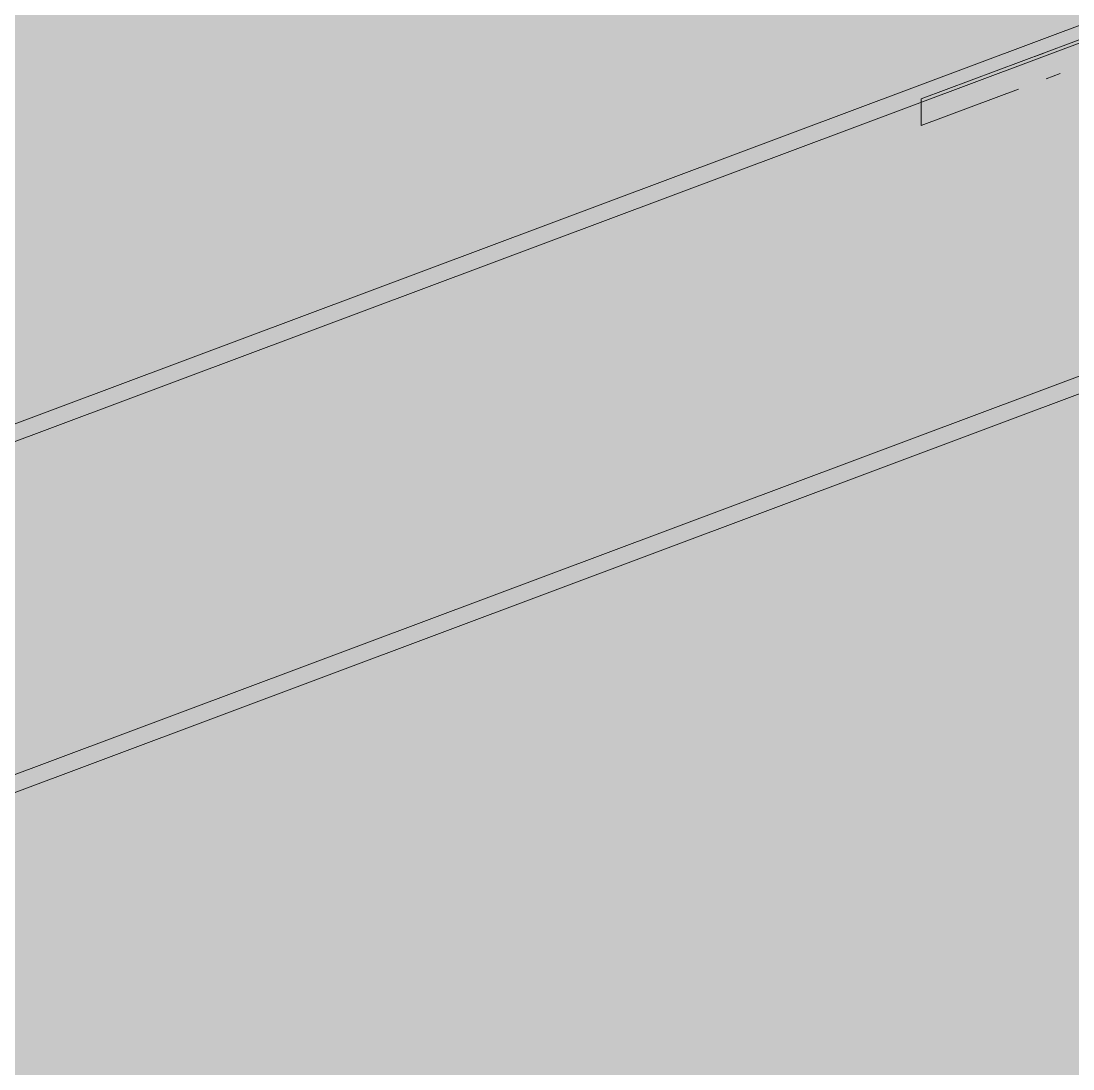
# Paper-space layout '03 3D Building and Roof' of a CAD drawing. Header units: millimetres. Extents: x 5 to 415, y 5 to 292.
# Drawn here: x 133.25 to 138.44, y 64.77 to 69.95 of the extents above; entities that cross this region are included whole.
import ezdxf

# ---------------------------------------------------------------- set-up
doc = ezdxf.new("R2010")
doc.units = ezdxf.units.MM
doc.layers.add('EXISTING', color=7, linetype='Continuous')
doc.layers.add('IMAGES', color=7, linetype='Continuous')

# ---------------------------------------------------------------- blocks, each defined once
blk = doc.blocks.new('SHEET_03')
at = {"layer": 'EXISTING', "color": 250, "lineweight": 9}
for p, q in [((96.0607, 54.0393), (211.6034, 97.3224)), ((96.0607, 53.9519), (211.6034, 97.235)), ((96.0607, 52.3058), (211.6034, 95.5888)), ((96.0607, 52.2184), (211.6034, 95.5014)), ((137.695, 69.564), (138.587, 69.8981)), ((138.3005, 69.7908), (138.256, 69.7741)), ((138.3812, 69.6899), (138.3126, 69.6642)), ((138.1753, 69.6128), (137.695, 69.4328)), ((137.695, 69.564), (137.695, 69.4328))]:
    blk.add_line(p, q, dxfattribs=at)
at = {"layer": 'IMAGES', "color": 7}
for points in [[(121.7136, 69.8286), (135.4227, 69.8286), (121.7136, 70), (135.4227, 70)], [(135.4227, 69.6571), (135.594, 69.6571), (135.4227, 70), (135.594, 70)], [(135.594, 69.8286), (135.7654, 69.8286), (135.594, 70), (135.7654, 70)], [(135.7654, 69.8286), (135.9368, 69.8286), (135.7654, 70), (135.9368, 70)], [(135.9368, 69.8286), (136.1081, 69.8286), (135.9368, 70), (136.1081, 70)], [(136.1081, 69.8286), (136.2795, 69.8286), (136.1081, 70), (136.2795, 70)], [(136.2795, 69.8286), (136.4509, 69.8286), (136.2795, 70), (136.4509, 70)], [(136.4509, 69.8286), (136.6222, 69.8286), (136.4509, 70), (136.6222, 70)], [(136.6222, 69.8286), (137.8218, 69.8286), (136.6222, 70), (137.8218, 70)], [(137.8218, 69.8286), (137.9931, 69.8286), (137.8218, 70), (137.9931, 70)], [(137.9931, 69.8286), (138.1645, 69.8286), (137.9931, 70), (138.1645, 70)], [(138.1645, 69.8286), (138.3359, 69.8286), (138.1645, 70), (138.3359, 70)], [(138.3359, 69.8286), (138.5072, 69.8286), (138.3359, 70), (138.5072, 70)], [(122.2277, 69.6571), (135.08, 69.6571), (122.2277, 69.8286), (135.08, 69.8286)], [(135.08, 69.6571), (135.2513, 69.6571), (135.08, 69.8286), (135.2513, 69.8286)], [(135.2513, 69.6571), (135.4227, 69.6571), (135.2513, 69.8286), (135.4227, 69.8286)], [(135.594, 69.6571), (135.7654, 69.6571), (135.594, 69.8286), (135.7654, 69.8286)], [(135.7654, 69.6571), (135.9368, 69.6571), (135.7654, 69.8286), (135.9368, 69.8286)], [(135.9368, 69.6571), (136.4509, 69.6571), (135.9368, 69.8286), (136.4509, 69.8286)], [(136.4509, 69.6571), (137.3077, 69.6571), (136.4509, 69.8286), (137.3077, 69.8286)], [(137.3077, 69.6571), (137.479, 69.6571), (137.3077, 69.8286), (137.479, 69.8286)], [(137.479, 69.6571), (137.6504, 69.6571), (137.479, 69.8286), (137.6504, 69.8286)], [(137.6504, 69.6571), (137.8218, 69.6571), (137.6504, 69.8286), (137.8218, 69.8286)], [(137.8218, 69.6571), (137.9931, 69.6571), (137.8218, 69.8286), (137.9931, 69.8286)], [(137.9931, 69.6571), (138.1645, 69.6571), (137.9931, 69.8286), (138.1645, 69.8286)], [(138.1645, 69.4857), (138.3359, 69.4857), (138.1645, 69.8286), (138.3359, 69.8286)], [(138.3359, 69.6571), (138.5072, 69.6571), (138.3359, 69.8286), (138.5072, 69.8286)], [(122.3991, 69.4857), (134.3945, 69.4857), (122.3991, 69.6571), (134.3945, 69.6571)], [(134.3945, 69.4857), (134.5659, 69.4857), (134.3945, 69.6571), (134.5659, 69.6571)], [(134.5659, 69.4857), (134.7372, 69.4857), (134.5659, 69.6571), (134.7372, 69.6571)], [(134.7372, 69.4857), (135.08, 69.4857), (134.7372, 69.6571), (135.08, 69.6571)], [(135.08, 69.4857), (135.2513, 69.4857), (135.08, 69.6571), (135.2513, 69.6571)], [(135.2513, 69.4857), (135.4227, 69.4857), (135.2513, 69.6571), (135.4227, 69.6571)], [(135.4227, 69.4857), (135.594, 69.4857), (135.4227, 69.6571), (135.594, 69.6571)], [(135.594, 69.4857), (135.7654, 69.4857), (135.594, 69.6571), (135.7654, 69.6571)], [(135.7654, 69.4857), (136.7936, 69.4857), (135.7654, 69.6571), (136.7936, 69.6571)], [(136.7936, 69.4857), (136.965, 69.4857), (136.7936, 69.6571), (136.965, 69.6571)], [(136.965, 69.4857), (137.1363, 69.4857), (136.965, 69.6571), (137.1363, 69.6571)], [(137.1363, 69.4857), (137.3077, 69.4857), (137.1363, 69.6571), (137.3077, 69.6571)], [(137.3077, 69.4857), (137.479, 69.4857), (137.3077, 69.6571), (137.479, 69.6571)], [(137.479, 69.4857), (137.6504, 69.4857), (137.479, 69.6571), (137.6504, 69.6571)], [(137.6504, 69.3143), (137.8218, 69.3143), (137.6504, 69.6571), (137.8218, 69.6571)], [(137.8218, 69.4857), (137.9931, 69.4857), (137.8218, 69.6571), (137.9931, 69.6571)], [(137.9931, 69.4857), (138.1645, 69.4857), (137.9931, 69.6571), (138.1645, 69.6571)], [(138.3359, 69.4857), (138.5072, 69.4857), (138.3359, 69.6571), (138.5072, 69.6571)], [(122.5704, 69.3143), (134.3945, 69.3143), (122.5704, 69.4857), (134.3945, 69.4857)], [(134.3945, 69.1429), (134.5659, 69.1429), (134.3945, 69.4857), (134.5659, 69.4857)], [(134.5659, 69.3143), (134.7372, 69.3143), (134.5659, 69.4857), (134.7372, 69.4857)], [(134.7372, 69.3143), (135.08, 69.3143), (134.7372, 69.4857), (135.08, 69.4857)], [(135.08, 69.3143), (135.2513, 69.3143), (135.08, 69.4857), (135.2513, 69.4857)], [(135.2513, 69.3143), (135.594, 69.3143), (135.2513, 69.4857), (135.594, 69.4857)], [(135.594, 69.3143), (135.7654, 69.3143), (135.594, 69.4857), (135.7654, 69.4857)], [(135.7654, 69.3143), (136.2795, 69.3143), (135.7654, 69.4857), (136.2795, 69.4857)], [(136.2795, 69.3143), (136.4509, 69.3143), (136.2795, 69.4857), (136.4509, 69.4857)], [(136.4509, 69.3143), (136.6222, 69.3143), (136.4509, 69.4857), (136.6222, 69.4857)], [(136.6222, 69.3143), (136.7936, 69.3143), (136.6222, 69.4857), (136.7936, 69.4857)], [(136.7936, 69.3143), (136.965, 69.3143), (136.7936, 69.4857), (136.965, 69.4857)], [(136.965, 69.3143), (137.1363, 69.3143), (136.965, 69.4857), (137.1363, 69.4857)], [(137.1363, 69.3143), (137.3077, 69.3143), (137.1363, 69.4857), (137.3077, 69.4857)], [(137.3077, 69.3143), (137.479, 69.3143), (137.3077, 69.4857), (137.479, 69.4857)], [(137.479, 69.3143), (137.6504, 69.3143), (137.479, 69.4857), (137.6504, 69.4857)], [(137.8218, 69.3143), (137.9931, 69.3143), (137.8218, 69.4857), (137.9931, 69.4857)], [(137.9931, 69.3143), (138.1645, 69.3143), (137.9931, 69.4857), (138.1645, 69.4857)], [(138.1645, 69.3143), (138.3359, 69.3143), (138.1645, 69.4857), (138.3359, 69.4857)], [(138.3359, 69.3143), (138.6786, 69.3143), (138.3359, 69.4857), (138.6786, 69.4857)], [(122.5704, 69.1429), (133.5377, 69.1429), (122.5704, 69.3143), (133.5377, 69.3143)], [(133.5377, 69.1429), (133.7091, 69.1429), (133.5377, 69.3143), (133.7091, 69.3143)], [(133.7091, 69.1429), (133.8804, 69.1429), (133.7091, 69.3143), (133.8804, 69.3143)], [(133.8804, 69.1429), (134.2231, 69.1429), (133.8804, 69.3143), (134.2231, 69.3143)], [(134.2231, 69.1429), (134.3945, 69.1429), (134.2231, 69.3143), (134.3945, 69.3143)], [(134.5659, 69.1429), (134.7372, 69.1429), (134.5659, 69.3143), (134.7372, 69.3143)], [(134.7372, 69.1429), (134.9086, 69.1429), (134.7372, 69.3143), (134.9086, 69.3143)], [(134.9086, 69.1429), (135.08, 69.1429), (134.9086, 69.3143), (135.08, 69.3143)], [(135.08, 69.1429), (135.2513, 69.1429), (135.08, 69.3143), (135.2513, 69.3143)], [(135.2513, 69.1429), (135.7654, 69.1429), (135.2513, 69.3143), (135.7654, 69.3143)], [(135.7654, 69.1429), (136.1081, 69.1429), (135.7654, 69.3143), (136.1081, 69.3143)], [(136.1081, 69.1429), (136.2795, 69.1429), (136.1081, 69.3143), (136.2795, 69.3143)], [(136.2795, 69.1429), (136.4509, 69.1429), (136.2795, 69.3143), (136.4509, 69.3143)], [(136.4509, 69.1429), (136.6222, 69.1429), (136.4509, 69.3143), (136.6222, 69.3143)], [(136.6222, 68.9714), (136.7936, 68.9714), (136.6222, 69.3143), (136.7936, 69.3143)], [(136.7936, 69.1429), (136.965, 69.1429), (136.7936, 69.3143), (136.965, 69.3143)], [(136.965, 69.1429), (137.1363, 69.1429), (136.965, 69.3143), (137.1363, 69.3143)], [(137.1363, 69.1429), (137.3077, 69.1429), (137.1363, 69.3143), (137.3077, 69.3143)], [(137.3077, 69.1429), (137.479, 69.1429), (137.3077, 69.3143), (137.479, 69.3143)], [(137.479, 69.1429), (137.6504, 69.1429), (137.479, 69.3143), (137.6504, 69.3143)], [(137.6504, 69.1429), (137.8218, 69.1429), (137.6504, 69.3143), (137.8218, 69.3143)], [(137.8218, 69.1429), (138.1645, 69.1429), (137.8218, 69.3143), (138.1645, 69.3143)], [(138.1645, 69.1429), (139.8781, 69.1429), (138.1645, 69.3143), (139.8781, 69.3143)], [(122.3991, 68.9714), (133.5377, 68.9714), (122.3991, 69.1429), (133.5377, 69.1429)], [(133.5377, 68.8), (133.7091, 68.8), (133.5377, 69.1429), (133.7091, 69.1429)], [(133.7091, 68.9714), (133.8804, 68.9714), (133.7091, 69.1429), (133.8804, 69.1429)], [(133.8804, 68.9714), (134.0518, 68.9714), (133.8804, 69.1429), (134.0518, 69.1429)], [(134.0518, 68.9714), (134.3945, 68.9714), (134.0518, 69.1429), (134.3945, 69.1429)], [(134.3945, 68.9714), (134.5659, 68.9714), (134.3945, 69.1429), (134.5659, 69.1429)], [(134.5659, 68.9714), (135.594, 68.9714), (134.5659, 69.1429), (135.594, 69.1429)], [(135.594, 68.9714), (135.7654, 68.9714), (135.594, 69.1429), (135.7654, 69.1429)], [(135.7654, 68.9714), (135.9368, 68.9714), (135.7654, 69.1429), (135.9368, 69.1429)], [(135.9368, 68.9714), (136.1081, 68.9714), (135.9368, 69.1429), (136.1081, 69.1429)], [(136.1081, 68.8), (136.2795, 68.8), (136.1081, 69.1429), (136.2795, 69.1429)], [(136.2795, 68.9714), (136.6222, 68.9714), (136.2795, 69.1429), (136.6222, 69.1429)], [(136.7936, 68.9714), (136.965, 68.9714), (136.7936, 69.1429), (136.965, 69.1429)], [(136.965, 68.9714), (137.1363, 68.9714), (136.965, 69.1429), (137.1363, 69.1429)], [(137.1363, 68.9714), (137.3077, 68.9714), (137.1363, 69.1429), (137.3077, 69.1429)], [(137.3077, 68.9714), (139.364, 68.9714), (137.3077, 69.1429), (139.364, 69.1429)], [(133.195, 68.8), (133.3663, 68.8), (133.195, 68.9714), (133.3663, 68.9714)], [(133.3663, 68.8), (133.5377, 68.8), (133.3663, 68.9714), (133.5377, 68.9714)], [(133.7091, 68.8), (133.8804, 68.8), (133.7091, 68.9714), (133.8804, 68.9714)], [(133.8804, 68.8), (134.0518, 68.8), (133.8804, 68.9714), (134.0518, 68.9714)], [(134.0518, 68.8), (135.08, 68.8), (134.0518, 68.9714), (135.08, 68.9714)], [(135.08, 68.8), (135.2513, 68.8), (135.08, 68.9714), (135.2513, 68.9714)], [(135.2513, 68.8), (135.4227, 68.8), (135.2513, 68.9714), (135.4227, 68.9714)], [(135.4227, 68.8), (135.594, 68.8), (135.4227, 68.9714), (135.594, 68.9714)], [(135.594, 68.8), (135.7654, 68.8), (135.594, 68.9714), (135.7654, 68.9714)], [(135.7654, 68.8), (135.9368, 68.8), (135.7654, 68.9714), (135.9368, 68.9714)], [(135.9368, 68.8), (136.1081, 68.8), (135.9368, 68.9714), (136.1081, 68.9714)], [(136.2795, 68.8), (136.4509, 68.8), (136.2795, 68.9714), (136.4509, 68.9714)], [(136.4509, 68.8), (136.6222, 68.8), (136.4509, 68.9714), (136.6222, 68.9714)], [(136.6222, 68.8), (136.965, 68.8), (136.6222, 68.9714), (136.965, 68.9714)], [(136.965, 68.8), (138.6786, 68.8), (136.965, 68.9714), (138.6786, 68.9714)], [(133.195, 68.6286), (133.3663, 68.6286), (133.195, 68.8), (133.3663, 68.8)], [(133.3663, 68.6286), (133.5377, 68.6286), (133.3663, 68.8), (133.5377, 68.8)], [(133.5377, 68.6286), (133.7091, 68.6286), (133.5377, 68.8), (133.7091, 68.8)], [(133.7091, 68.6286), (134.5659, 68.6286), (133.7091, 68.8), (134.5659, 68.8)], [(134.5659, 68.6286), (134.7372, 68.6286), (134.5659, 68.8), (134.7372, 68.8)], [(134.7372, 68.6286), (134.9086, 68.6286), (134.7372, 68.8), (134.9086, 68.8)], [(134.9086, 68.6286), (135.08, 68.6286), (134.9086, 68.8), (135.08, 68.8)], [(135.08, 68.6286), (135.2513, 68.6286), (135.08, 68.8), (135.2513, 68.8)], [(135.2513, 68.4571), (135.4227, 68.4571), (135.2513, 68.8), (135.4227, 68.8)], [(135.4227, 68.6286), (135.7654, 68.6286), (135.4227, 68.8), (135.7654, 68.8)], [(135.7654, 68.6286), (135.9368, 68.6286), (135.7654, 68.8), (135.9368, 68.8)], [(135.9368, 68.6286), (136.1081, 68.6286), (135.9368, 68.8), (136.1081, 68.8)], [(136.1081, 68.6286), (136.2795, 68.6286), (136.1081, 68.8), (136.2795, 68.8)], [(136.2795, 68.6286), (136.4509, 68.6286), (136.2795, 68.8), (136.4509, 68.8)], [(136.4509, 68.6286), (138.1645, 68.6286), (136.4509, 68.8), (138.1645, 68.8)], [(138.1645, 68.6286), (138.5072, 68.6286), (138.1645, 68.8), (138.5072, 68.8)], [(133.195, 68.4571), (134.0518, 68.4571), (133.195, 68.6286), (134.0518, 68.6286)], [(134.0518, 68.4571), (134.2231, 68.4571), (134.0518, 68.6286), (134.2231, 68.6286)], [(134.2231, 68.4571), (134.3945, 68.4571), (134.2231, 68.6286), (134.3945, 68.6286)], [(134.3945, 68.4571), (134.5659, 68.4571), (134.3945, 68.6286), (134.5659, 68.6286)], [(134.5659, 68.4571), (134.7372, 68.4571), (134.5659, 68.6286), (134.7372, 68.6286)], [(134.7372, 68.4571), (135.08, 68.4571), (134.7372, 68.6286), (135.08, 68.6286)], [(135.08, 68.4571), (135.2513, 68.4571), (135.08, 68.6286), (135.2513, 68.6286)], [(135.4227, 68.4571), (135.594, 68.4571), (135.4227, 68.6286), (135.594, 68.6286)], [(135.594, 68.4571), (135.7654, 68.4571), (135.594, 68.6286), (135.7654, 68.6286)], [(135.7654, 68.4571), (136.1081, 68.4571), (135.7654, 68.6286), (136.1081, 68.6286)], [(136.1081, 68.4571), (137.8218, 68.4571), (136.1081, 68.6286), (137.8218, 68.6286)], [(137.8218, 68.4571), (137.9931, 68.4571), (137.8218, 68.6286), (137.9931, 68.6286)], [(137.9931, 68.2857), (138.1645, 68.2857), (137.9931, 68.6286), (138.1645, 68.6286)], [(138.1645, 68.4571), (138.3359, 68.4571), (138.1645, 68.6286), (138.3359, 68.6286)], [(138.3359, 68.4571), (138.5072, 68.4571), (138.3359, 68.6286), (138.5072, 68.6286)], [(132.1668, 68.2857), (133.5377, 68.2857), (132.1668, 68.4571), (133.5377, 68.4571)], [(133.5377, 68.2857), (133.8804, 68.2857), (133.5377, 68.4571), (133.8804, 68.4571)], [(133.8804, 68.2857), (134.0518, 68.2857), (133.8804, 68.4571), (134.0518, 68.4571)], [(134.0518, 68.2857), (134.2231, 68.2857), (134.0518, 68.4571), (134.2231, 68.4571)], [(134.2231, 68.2857), (134.3945, 68.2857), (134.2231, 68.4571), (134.3945, 68.4571)], [(134.3945, 68.2857), (134.7372, 68.2857), (134.3945, 68.4571), (134.7372, 68.4571)], [(134.7372, 68.2857), (134.9086, 68.2857), (134.7372, 68.4571), (134.9086, 68.4571)], [(134.9086, 68.2857), (135.08, 68.2857), (134.9086, 68.4571), (135.08, 68.4571)], [(135.08, 68.2857), (135.594, 68.2857), (135.08, 68.4571), (135.594, 68.4571)], [(135.594, 68.2857), (137.1363, 68.2857), (135.594, 68.4571), (137.1363, 68.4571)], [(137.1363, 68.2857), (137.6504, 68.2857), (137.1363, 68.4571), (137.6504, 68.4571)], [(137.6504, 68.2857), (137.9931, 68.2857), (137.6504, 68.4571), (137.9931, 68.4571)], [(138.1645, 68.2857), (138.3359, 68.2857), (138.1645, 68.4571), (138.3359, 68.4571)], [(138.3359, 68.2857), (138.5072, 68.2857), (138.3359, 68.4571), (138.5072, 68.4571)], [(133.195, 68.1143), (133.3663, 68.1143), (133.195, 68.2857), (133.3663, 68.2857)], [(133.3663, 68.1143), (133.5377, 68.1143), (133.3663, 68.2857), (133.5377, 68.2857)], [(133.5377, 68.1143), (133.7091, 68.1143), (133.5377, 68.2857), (133.7091, 68.2857)], [(133.7091, 68.1143), (133.8804, 68.1143), (133.7091, 68.2857), (133.8804, 68.2857)], [(133.8804, 68.1143), (134.3945, 68.1143), (133.8804, 68.2857), (134.3945, 68.2857)], [(134.3945, 68.1143), (134.5659, 68.1143), (134.3945, 68.2857), (134.5659, 68.2857)], [(134.5659, 68.1143), (134.7372, 68.1143), (134.5659, 68.2857), (134.7372, 68.2857)], [(134.7372, 68.1143), (135.08, 68.1143), (134.7372, 68.2857), (135.08, 68.2857)], [(135.08, 68.1143), (137.1363, 68.1143), (135.08, 68.2857), (137.1363, 68.2857)], [(137.1363, 68.1143), (137.3077, 68.1143), (137.1363, 68.2857), (137.3077, 68.2857)], [(137.3077, 68.1143), (137.6504, 68.1143), (137.3077, 68.2857), (137.6504, 68.2857)], [(137.6504, 68.1143), (137.9931, 68.1143), (137.6504, 68.2857), (137.9931, 68.2857)], [(137.9931, 68.1143), (138.1645, 68.1143), (137.9931, 68.2857), (138.1645, 68.2857)], [(138.1645, 68.1143), (138.3359, 68.1143), (138.1645, 68.2857), (138.3359, 68.2857)], [(138.3359, 68.1143), (138.5072, 68.1143), (138.3359, 68.2857), (138.5072, 68.2857)], [(133.195, 67.9429), (133.3663, 67.9429), (133.195, 68.1143), (133.3663, 68.1143)], [(133.3663, 67.9429), (133.5377, 67.9429), (133.3663, 68.1143), (133.5377, 68.1143)], [(133.5377, 67.9429), (133.7091, 67.9429), (133.5377, 68.1143), (133.7091, 68.1143)], [(133.7091, 67.9429), (133.8804, 67.9429), (133.7091, 68.1143), (133.8804, 68.1143)], [(133.8804, 67.9429), (134.0518, 67.9429), (133.8804, 68.1143), (134.0518, 68.1143)], [(134.0518, 67.9429), (134.2231, 67.9429), (134.0518, 68.1143), (134.2231, 68.1143)], [(134.2231, 67.9429), (134.7372, 67.9429), (134.2231, 68.1143), (134.7372, 68.1143)], [(134.7372, 67.9429), (136.2795, 67.9429), (134.7372, 68.1143), (136.2795, 68.1143)], [(136.2795, 67.9429), (136.4509, 67.9429), (136.2795, 68.1143), (136.4509, 68.1143)], [(136.4509, 67.9429), (136.6222, 67.9429), (136.4509, 68.1143), (136.6222, 68.1143)], [(136.6222, 67.9429), (136.7936, 67.9429), (136.6222, 68.1143), (136.7936, 68.1143)], [(136.7936, 67.9429), (137.1363, 67.9429), (136.7936, 68.1143), (137.1363, 68.1143)], [(137.1363, 67.9429), (137.479, 67.9429), (137.1363, 68.1143), (137.479, 68.1143)], [(137.479, 67.9429), (137.6504, 67.9429), (137.479, 68.1143), (137.6504, 68.1143)], [(137.6504, 67.9429), (137.8218, 67.9429), (137.6504, 68.1143), (137.8218, 68.1143)], [(137.8218, 67.9429), (137.9931, 67.9429), (137.8218, 68.1143), (137.9931, 68.1143)], [(137.9931, 67.9429), (138.1645, 67.9429), (137.9931, 68.1143), (138.1645, 68.1143)], [(138.1645, 67.9429), (138.5072, 67.9429), (138.1645, 68.1143), (138.5072, 68.1143)], [(133.195, 67.7714), (133.3663, 67.7714), (133.195, 67.9429), (133.3663, 67.9429)], [(133.3663, 67.7714), (133.5377, 67.7714), (133.3663, 67.9429), (133.5377, 67.9429)], [(133.5377, 67.7714), (133.7091, 67.7714), (133.5377, 67.9429), (133.7091, 67.9429)], [(133.7091, 67.7714), (133.8804, 67.7714), (133.7091, 67.9429), (133.8804, 67.9429)], [(133.8804, 67.7714), (134.0518, 67.7714), (133.8804, 67.9429), (134.0518, 67.9429)], [(134.0518, 67.7714), (134.2231, 67.7714), (134.0518, 67.9429), (134.2231, 67.9429)], [(134.2231, 67.7714), (135.7654, 67.7714), (134.2231, 67.9429), (135.7654, 67.9429)], [(135.7654, 67.7714), (135.9368, 67.7714), (135.7654, 67.9429), (135.9368, 67.9429)], [(135.9368, 67.7714), (136.1081, 67.7714), (135.9368, 67.9429), (136.1081, 67.9429)], [(136.1081, 67.7714), (136.2795, 67.7714), (136.1081, 67.9429), (136.2795, 67.9429)], [(136.2795, 67.7714), (136.4509, 67.7714), (136.2795, 67.9429), (136.4509, 67.9429)], [(136.4509, 67.7714), (136.6222, 67.7714), (136.4509, 67.9429), (136.6222, 67.9429)], [(136.6222, 67.7714), (137.1363, 67.7714), (136.6222, 67.9429), (137.1363, 67.9429)], [(137.1363, 67.7714), (137.3077, 67.7714), (137.1363, 67.9429), (137.3077, 67.9429)], [(137.3077, 67.7714), (137.479, 67.7714), (137.3077, 67.9429), (137.479, 67.9429)], [(137.479, 67.7714), (137.6504, 67.7714), (137.479, 67.9429), (137.6504, 67.9429)], [(137.6504, 67.7714), (137.9931, 67.7714), (137.6504, 67.9429), (137.9931, 67.9429)], [(137.9931, 67.7714), (138.3359, 67.7714), (137.9931, 67.9429), (138.3359, 67.9429)], [(138.3359, 67.7714), (138.5072, 67.7714), (138.3359, 67.9429), (138.5072, 67.9429)], [(133.195, 67.6), (133.3663, 67.6), (133.195, 67.7714), (133.3663, 67.7714)], [(133.3663, 67.6), (133.5377, 67.6), (133.3663, 67.7714), (133.5377, 67.7714)], [(133.5377, 67.6), (133.7091, 67.6), (133.5377, 67.7714), (133.7091, 67.7714)], [(133.7091, 67.6), (135.4227, 67.6), (133.7091, 67.7714), (135.4227, 67.7714)], [(135.4227, 67.6), (135.594, 67.6), (135.4227, 67.7714), (135.594, 67.7714)], [(135.594, 67.6), (135.7654, 67.6), (135.594, 67.7714), (135.7654, 67.7714)], [(135.7654, 67.6), (136.1081, 67.6), (135.7654, 67.7714), (136.1081, 67.7714)], [(136.1081, 67.6), (136.2795, 67.6), (136.1081, 67.7714), (136.2795, 67.7714)], [(136.2795, 67.6), (136.4509, 67.6), (136.2795, 67.7714), (136.4509, 67.7714)], [(136.4509, 67.6), (136.6222, 67.6), (136.4509, 67.7714), (136.6222, 67.7714)], [(136.6222, 67.6), (136.7936, 67.6), (136.6222, 67.7714), (136.7936, 67.7714)], [(136.7936, 67.6), (136.965, 67.6), (136.7936, 67.7714), (136.965, 67.7714)], [(136.965, 67.6), (137.1363, 67.6), (136.965, 67.7714), (137.1363, 67.7714)], [(137.1363, 67.6), (137.6504, 67.6), (137.1363, 67.7714), (137.6504, 67.7714)], [(137.6504, 67.6), (137.8218, 67.6), (137.6504, 67.7714), (137.8218, 67.7714)], [(137.8218, 67.6), (137.9931, 67.6), (137.8218, 67.7714), (137.9931, 67.7714)], [(137.9931, 67.6), (138.3359, 67.6), (137.9931, 67.7714), (138.3359, 67.7714)], [(138.3359, 67.6), (138.5072, 67.6), (138.3359, 67.7714), (138.5072, 67.7714)], [(132.8522, 67.4286), (133.3663, 67.4286), (132.8522, 67.6), (133.3663, 67.6)], [(133.3663, 67.4286), (134.9086, 67.4286), (133.3663, 67.6), (134.9086, 67.6)], [(134.9086, 67.4286), (135.08, 67.4286), (134.9086, 67.6), (135.08, 67.6)], [(135.08, 67.4286), (135.4227, 67.4286), (135.08, 67.6), (135.4227, 67.6)], [(135.4227, 67.4286), (135.594, 67.4286), (135.4227, 67.6), (135.594, 67.6)], [(135.594, 67.4286), (135.7654, 67.4286), (135.594, 67.6), (135.7654, 67.6)], [(135.7654, 67.4286), (135.9368, 67.4286), (135.7654, 67.6), (135.9368, 67.6)], [(135.9368, 67.4286), (136.1081, 67.4286), (135.9368, 67.6), (136.1081, 67.6)], [(136.1081, 67.4286), (136.2795, 67.4286), (136.1081, 67.6), (136.2795, 67.6)], [(136.2795, 67.4286), (136.4509, 67.4286), (136.2795, 67.6), (136.4509, 67.6)], [(136.4509, 67.4286), (136.6222, 67.4286), (136.4509, 67.6), (136.6222, 67.6)], [(136.6222, 67.4286), (136.965, 67.4286), (136.6222, 67.6), (136.965, 67.6)], [(136.965, 67.4286), (137.1363, 67.4286), (136.965, 67.6), (137.1363, 67.6)], [(137.1363, 67.4286), (137.3077, 67.4286), (137.1363, 67.6), (137.3077, 67.6)], [(137.3077, 67.4286), (137.479, 67.4286), (137.3077, 67.6), (137.479, 67.6)], [(137.479, 67.4286), (137.9931, 67.4286), (137.479, 67.6), (137.9931, 67.6)], [(137.9931, 67.4286), (182.3762, 67.4286), (137.9931, 67.6), (182.3762, 67.6)], [(132.8522, 67.2571), (134.5659, 67.2571), (132.8522, 67.4286), (134.5659, 67.4286)], [(134.5659, 67.2571), (134.7372, 67.2571), (134.5659, 67.4286), (134.7372, 67.4286)], [(134.7372, 67.2571), (135.08, 67.2571), (134.7372, 67.4286), (135.08, 67.4286)], [(135.08, 67.2571), (135.2513, 67.2571), (135.08, 67.4286), (135.2513, 67.4286)], [(135.2513, 67.2571), (135.4227, 67.2571), (135.2513, 67.4286), (135.4227, 67.4286)], [(135.4227, 67.0857), (135.594, 67.0857), (135.4227, 67.4286), (135.594, 67.4286)], [(135.594, 67.2571), (135.9368, 67.2571), (135.594, 67.4286), (135.9368, 67.4286)], [(135.9368, 67.2571), (136.2795, 67.2571), (135.9368, 67.4286), (136.2795, 67.4286)], [(136.2795, 67.2571), (136.7936, 67.2571), (136.2795, 67.4286), (136.7936, 67.4286)], [(136.7936, 67.2571), (136.965, 67.2571), (136.7936, 67.4286), (136.965, 67.4286)], [(136.965, 67.2571), (137.1363, 67.2571), (136.965, 67.4286), (137.1363, 67.4286)], [(137.1363, 67.2571), (137.479, 67.2571), (137.1363, 67.4286), (137.479, 67.4286)], [(137.479, 67.2571), (181.8621, 67.2571), (137.479, 67.4286), (181.8621, 67.4286)], [(132.3381, 67.0857), (134.0518, 67.0857), (132.3381, 67.2571), (134.0518, 67.2571)], [(134.0518, 67.0857), (134.3945, 67.0857), (134.0518, 67.2571), (134.3945, 67.2571)], [(134.3945, 66.9143), (134.5659, 66.9143), (134.3945, 67.2571), (134.5659, 67.2571)], [(134.5659, 67.0857), (134.9086, 67.0857), (134.5659, 67.2571), (134.9086, 67.2571)], [(134.9086, 67.0857), (135.08, 67.0857), (134.9086, 67.2571), (135.08, 67.2571)], [(135.08, 67.0857), (135.4227, 67.0857), (135.08, 67.2571), (135.4227, 67.2571)], [(135.594, 67.0857), (135.7654, 67.0857), (135.594, 67.2571), (135.7654, 67.2571)], [(135.7654, 66.9143), (135.9368, 66.9143), (135.7654, 67.2571), (135.9368, 67.2571)], [(135.9368, 67.0857), (136.2795, 67.0857), (135.9368, 67.2571), (136.2795, 67.2571)], [(136.2795, 67.0857), (136.4509, 67.0857), (136.2795, 67.2571), (136.4509, 67.2571)], [(136.4509, 67.0857), (136.6222, 67.0857), (136.4509, 67.2571), (136.6222, 67.2571)], [(136.6222, 67.0857), (136.7936, 67.0857), (136.6222, 67.2571), (136.7936, 67.2571)], [(136.7936, 67.0857), (137.1363, 67.0857), (136.7936, 67.2571), (137.1363, 67.2571)], [(137.1363, 67.0857), (181.5194, 67.0857), (137.1363, 67.2571), (181.5194, 67.2571)], [(131.9954, 66.9143), (133.5377, 66.9143), (131.9954, 67.0857), (133.5377, 67.0857)], [(133.5377, 66.9143), (133.8804, 66.9143), (133.5377, 67.0857), (133.8804, 67.0857)], [(133.8804, 66.9143), (134.0518, 66.9143), (133.8804, 67.0857), (134.0518, 67.0857)], [(134.0518, 66.9143), (134.2231, 66.9143), (134.0518, 67.0857), (134.2231, 67.0857)], [(134.2231, 66.9143), (134.3945, 66.9143), (134.2231, 67.0857), (134.3945, 67.0857)], [(134.5659, 66.9143), (134.7372, 66.9143), (134.5659, 67.0857), (134.7372, 67.0857)], [(134.7372, 66.9143), (134.9086, 66.9143), (134.7372, 67.0857), (134.9086, 67.0857)], [(134.9086, 66.9143), (135.08, 66.9143), (134.9086, 67.0857), (135.08, 67.0857)], [(135.08, 66.9143), (135.2513, 66.9143), (135.08, 67.0857), (135.2513, 67.0857)], [(135.2513, 66.9143), (135.4227, 66.9143), (135.2513, 67.0857), (135.4227, 67.0857)], [(135.4227, 66.9143), (135.594, 66.9143), (135.4227, 67.0857), (135.594, 67.0857)], [(135.594, 66.9143), (135.7654, 66.9143), (135.594, 67.0857), (135.7654, 67.0857)], [(135.9368, 66.9143), (136.1081, 66.9143), (135.9368, 67.0857), (136.1081, 67.0857)], [(136.1081, 66.9143), (136.2795, 66.9143), (136.1081, 67.0857), (136.2795, 67.0857)], [(136.2795, 66.9143), (136.4509, 66.9143), (136.2795, 67.0857), (136.4509, 67.0857)], [(136.4509, 66.9143), (136.6222, 66.9143), (136.4509, 67.0857), (136.6222, 67.0857)], [(136.6222, 66.9143), (181.0053, 66.9143), (136.6222, 67.0857), (181.0053, 67.0857)], [(133.195, 66.7429), (133.3663, 66.7429), (133.195, 66.9143), (133.3663, 66.9143)], [(133.3663, 66.7429), (133.5377, 66.7429), (133.3663, 66.9143), (133.5377, 66.9143)], [(133.5377, 66.7429), (133.7091, 66.7429), (133.5377, 66.9143), (133.7091, 66.9143)], [(133.7091, 66.7429), (133.8804, 66.7429), (133.7091, 66.9143), (133.8804, 66.9143)], [(133.8804, 66.7429), (134.0518, 66.7429), (133.8804, 66.9143), (134.0518, 66.9143)], [(134.0518, 66.7429), (134.2231, 66.7429), (134.0518, 66.9143), (134.2231, 66.9143)], [(134.2231, 66.7429), (134.3945, 66.7429), (134.2231, 66.9143), (134.3945, 66.9143)], [(134.3945, 66.7429), (134.5659, 66.7429), (134.3945, 66.9143), (134.5659, 66.9143)], [(134.5659, 66.7429), (134.7372, 66.7429), (134.5659, 66.9143), (134.7372, 66.9143)], [(134.7372, 66.7429), (134.9086, 66.7429), (134.7372, 66.9143), (134.9086, 66.9143)], [(134.9086, 66.7429), (135.4227, 66.7429), (134.9086, 66.9143), (135.4227, 66.9143)], [(135.4227, 66.7429), (135.594, 66.7429), (135.4227, 66.9143), (135.594, 66.9143)], [(135.594, 66.7429), (135.7654, 66.7429), (135.594, 66.9143), (135.7654, 66.9143)], [(135.7654, 66.7429), (135.9368, 66.7429), (135.7654, 66.9143), (135.9368, 66.9143)], [(135.9368, 66.7429), (136.1081, 66.7429), (135.9368, 66.9143), (136.1081, 66.9143)], [(136.1081, 66.7429), (180.6625, 66.7429), (136.1081, 66.9143), (180.6625, 66.9143)], [(133.195, 66.5714), (133.5377, 66.5714), (133.195, 66.7429), (133.5377, 66.7429)], [(133.5377, 66.5714), (133.7091, 66.5714), (133.5377, 66.7429), (133.7091, 66.7429)], [(133.7091, 66.5714), (133.8804, 66.5714), (133.7091, 66.7429), (133.8804, 66.7429)], [(133.8804, 66.5714), (134.0518, 66.5714), (133.8804, 66.7429), (134.0518, 66.7429)], [(134.0518, 66.5714), (134.2231, 66.5714), (134.0518, 66.7429), (134.2231, 66.7429)], [(134.2231, 66.5714), (134.3945, 66.5714), (134.2231, 66.7429), (134.3945, 66.7429)], [(134.3945, 66.5714), (134.5659, 66.5714), (134.3945, 66.7429), (134.5659, 66.7429)], [(134.5659, 66.5714), (134.9086, 66.5714), (134.5659, 66.7429), (134.9086, 66.7429)], [(134.9086, 66.5714), (135.08, 66.5714), (134.9086, 66.7429), (135.08, 66.7429)], [(135.08, 66.5714), (135.2513, 66.5714), (135.08, 66.7429), (135.2513, 66.7429)], [(135.2513, 66.5714), (135.7654, 66.5714), (135.2513, 66.7429), (135.7654, 66.7429)], [(135.7654, 66.5714), (180.1485, 66.5714), (135.7654, 66.7429), (180.1485, 66.7429)], [(133.195, 66.4), (133.3663, 66.4), (133.195, 66.5714), (133.3663, 66.5714)], [(133.3663, 66.4), (133.5377, 66.4), (133.3663, 66.5714), (133.5377, 66.5714)], [(133.5377, 66.4), (133.7091, 66.4), (133.5377, 66.5714), (133.7091, 66.5714)], [(133.7091, 66.4), (133.8804, 66.4), (133.7091, 66.5714), (133.8804, 66.5714)], [(133.8804, 66.4), (134.0518, 66.4), (133.8804, 66.5714), (134.0518, 66.5714)], [(134.0518, 66.4), (134.2231, 66.4), (134.0518, 66.5714), (134.2231, 66.5714)], [(134.2231, 66.4), (134.5659, 66.4), (134.2231, 66.5714), (134.5659, 66.5714)], [(134.5659, 66.4), (134.9086, 66.4), (134.5659, 66.5714), (134.9086, 66.5714)], [(134.9086, 66.4), (135.08, 66.4), (134.9086, 66.5714), (135.08, 66.5714)], [(135.08, 66.4), (135.2513, 66.4), (135.08, 66.5714), (135.2513, 66.5714)], [(135.2513, 66.4), (179.463, 66.4), (135.2513, 66.5714), (179.463, 66.5714)], [(133.0236, 66.2286), (133.3663, 66.2286), (133.0236, 66.4), (133.3663, 66.4)], [(133.3663, 66.2286), (133.5377, 66.2286), (133.3663, 66.4), (133.5377, 66.4)], [(133.5377, 66.2286), (133.8804, 66.2286), (133.5377, 66.4), (133.8804, 66.4)], [(133.8804, 66.2286), (134.0518, 66.2286), (133.8804, 66.4), (134.0518, 66.4)], [(134.0518, 66.2286), (134.2231, 66.2286), (134.0518, 66.4), (134.2231, 66.4)], [(134.2231, 66.2286), (134.3945, 66.2286), (134.2231, 66.4), (134.3945, 66.4)], [(134.3945, 66.2286), (134.5659, 66.2286), (134.3945, 66.4), (134.5659, 66.4)], [(134.5659, 66.2286), (134.9086, 66.2286), (134.5659, 66.4), (134.9086, 66.4)], [(134.9086, 66.2286), (179.2916, 66.2286), (134.9086, 66.4), (179.2916, 66.4)], [(133.195, 66.0571), (133.3663, 66.0571), (133.195, 66.2286), (133.3663, 66.2286)], [(133.3663, 66.0571), (133.7091, 66.0571), (133.3663, 66.2286), (133.7091, 66.2286)], [(133.7091, 66.0571), (133.8804, 66.0571), (133.7091, 66.2286), (133.8804, 66.2286)], [(133.8804, 66.0571), (134.2231, 66.0571), (133.8804, 66.2286), (134.2231, 66.2286)], [(134.2231, 66.0571), (134.3945, 66.0571), (134.2231, 66.2286), (134.3945, 66.2286)], [(134.3945, 66.0571), (178.6062, 66.0571), (134.3945, 66.2286), (178.6062, 66.2286)], [(133.195, 65.8857), (133.3663, 65.8857), (133.195, 66.0571), (133.3663, 66.0571)], [(133.3663, 65.8857), (133.5377, 65.8857), (133.3663, 66.0571), (133.5377, 66.0571)], [(133.5377, 65.8857), (133.7091, 65.8857), (133.5377, 66.0571), (133.7091, 66.0571)], [(133.7091, 65.8857), (133.8804, 65.8857), (133.7091, 66.0571), (133.8804, 66.0571)], [(133.8804, 65.8857), (178.2635, 65.8857), (133.8804, 66.0571), (178.2635, 66.0571)], [(133.0236, 65.7143), (133.3663, 65.7143), (133.0236, 65.8857), (133.3663, 65.8857)], [(133.3663, 65.7143), (133.5377, 65.7143), (133.3663, 65.8857), (133.5377, 65.8857)], [(133.5377, 65.7143), (177.7494, 65.7143), (133.5377, 65.8857), (177.7494, 65.8857)], [(133.0236, 65.5429), (177.2353, 65.5429), (133.0236, 65.7143), (177.2353, 65.7143)], [(132.5095, 65.3714), (176.8926, 65.3714), (132.5095, 65.5429), (176.8926, 65.5429)], [(132.1668, 65.2), (176.3785, 65.2), (132.1668, 65.3714), (176.3785, 65.3714)], [(131.4813, 65.0286), (175.8644, 65.0286), (131.4813, 65.2), (175.8644, 65.2)], [(131.31, 64.8571), (175.5217, 64.8571), (131.31, 65.0286), (175.5217, 65.0286)], [(130.7959, 64.6857), (175.0076, 64.6857), (130.7959, 64.8571), (175.0076, 64.8571)]]:
    blk.add_solid(points, dxfattribs=at)

psp = doc.layouts.new('03 3D Building and Roof')

# ---------------------------------------------------------------- block references
psp.add_blockref('SHEET_03', (0, 0))

doc.saveas('drawing.dxf')
